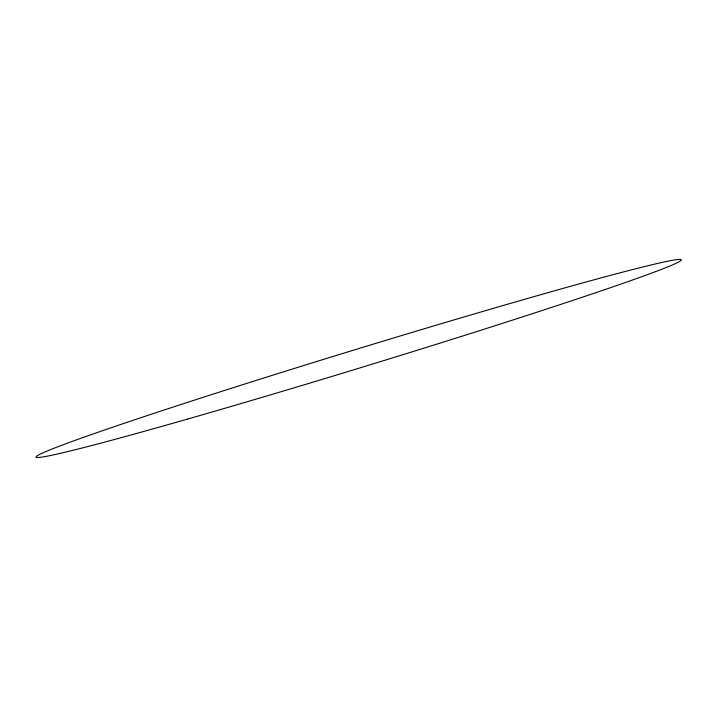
<?xml version="1.0" encoding="UTF-8"?>
<svg xmlns="http://www.w3.org/2000/svg" width="717" height="717" viewBox="0 0 717 717"><rect width="100%" height="100%" fill="white"/><g stroke="black" fill="none" stroke-linecap="round" stroke-linejoin="round"><path stroke-width="1.08" d="M187.361 419.131A337.59 9.429 -17 0 0 681.15 260.289A337.59 9.429 -17 0 0 206.989 396.08A337.59 9.429 -17 0 0 187.361 419.131"/></g></svg>
